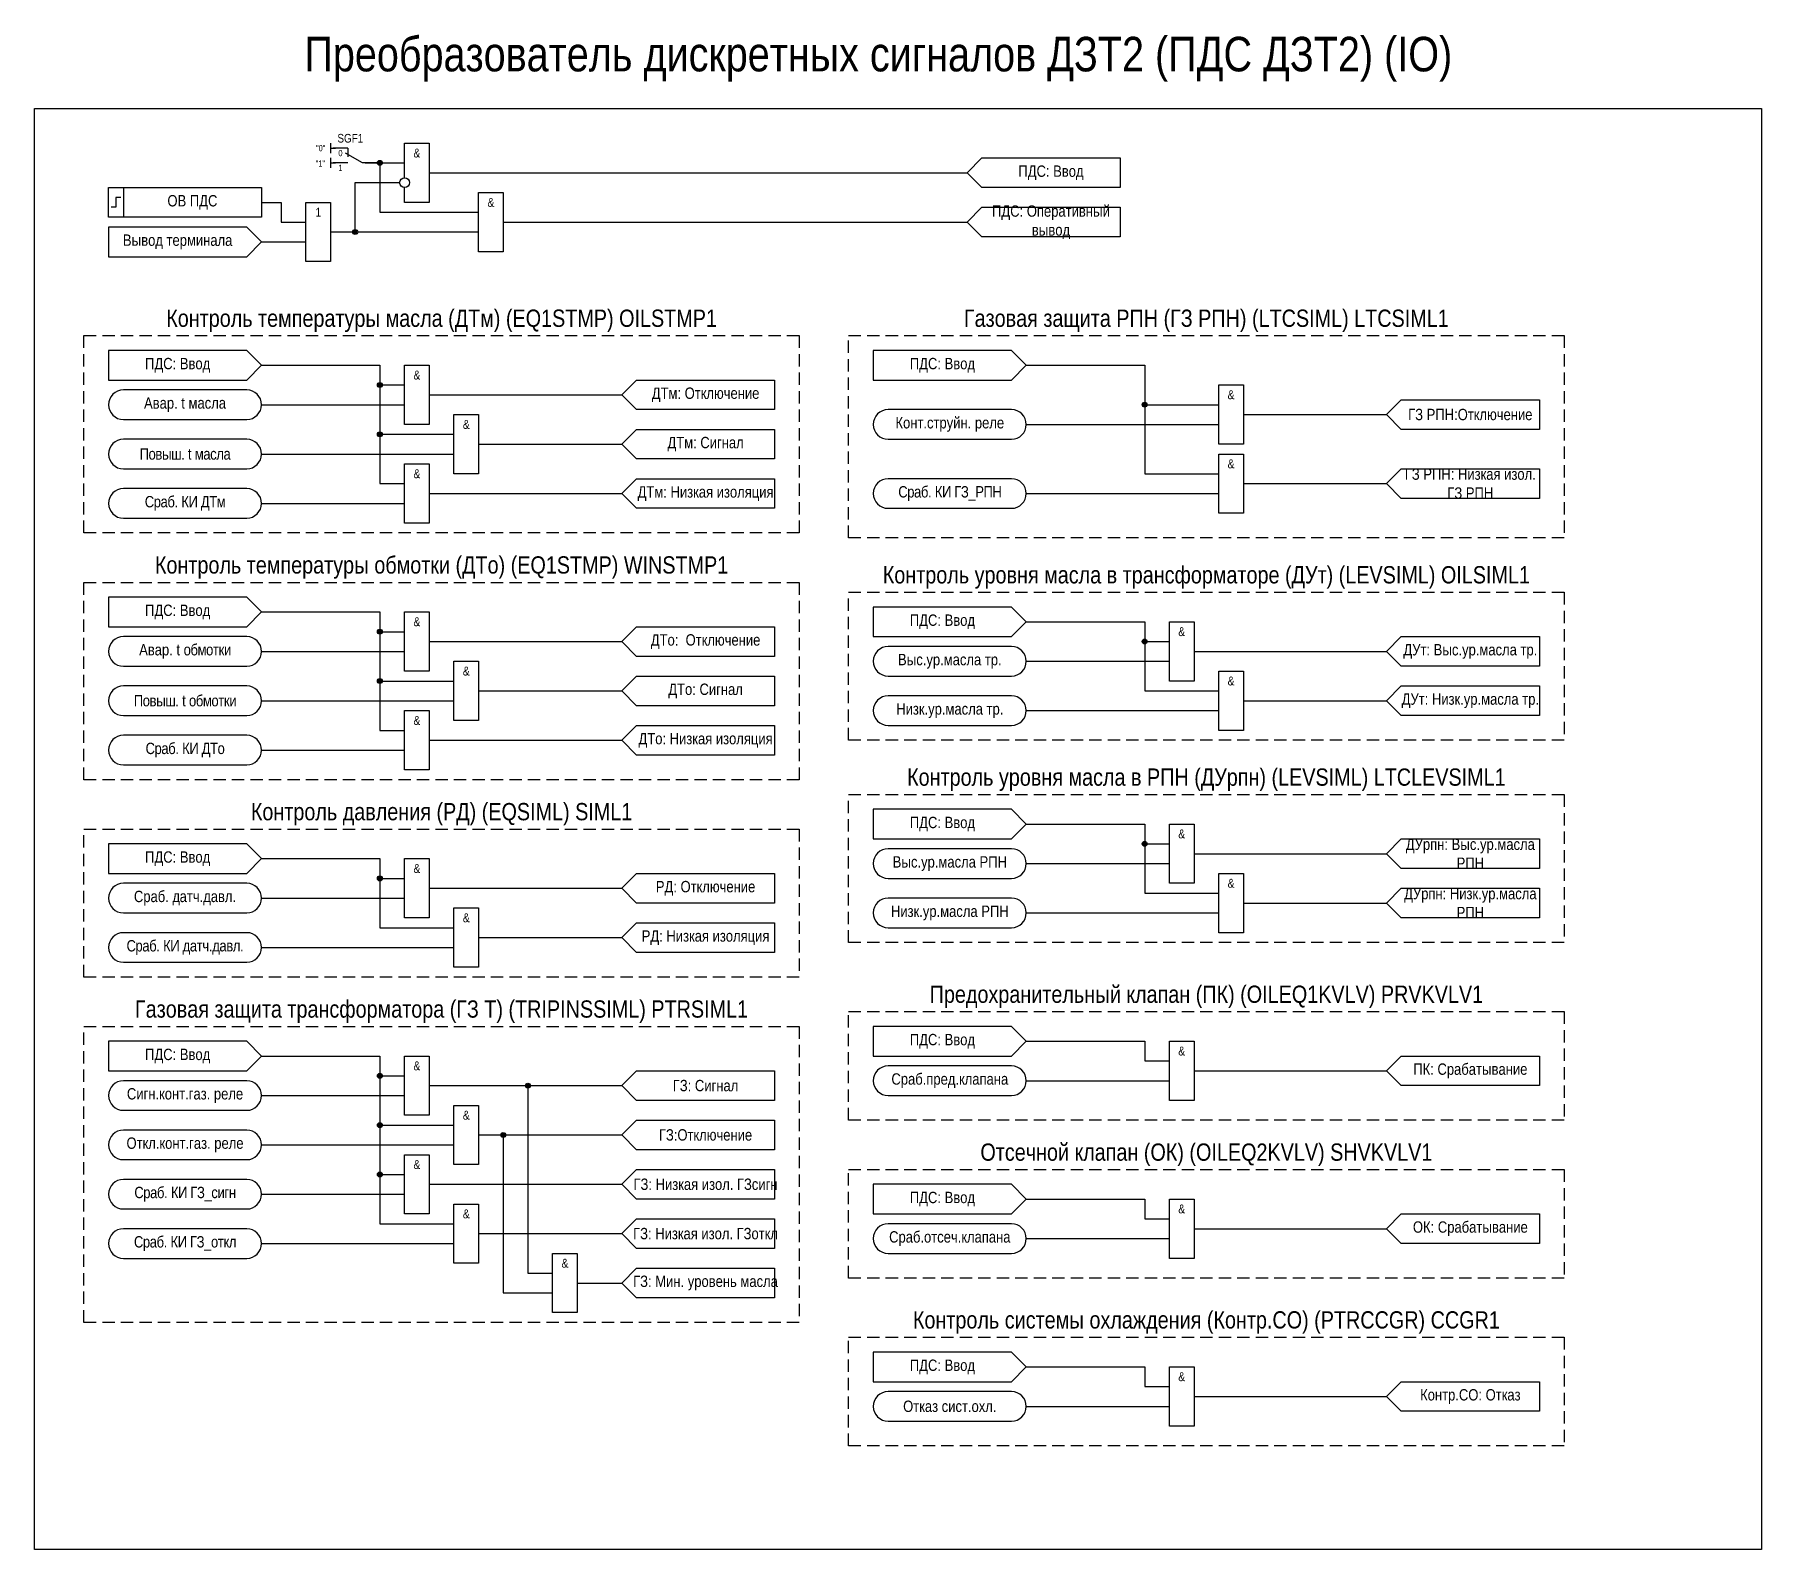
# Model space of a CAD drawing. Header units: millimetres. Extents: x -2270 to 418, y -112 to 561.
# Drawn here: x -2270 to -1920, y 0 to 307 of the extents above; entities that cross this region are included whole.
import ezdxf
from ezdxf.enums import TextEntityAlignment as Align

# ---------------------------------------------------------------- set-up
doc = ezdxf.new("R2010")
doc.units = ezdxf.units.MM
doc.linetypes.add('штриховая2', pattern=[0.375, 0.25, -0.125])
doc.layers.add('TEXT', color=7, linetype='Continuous', lineweight=25)
doc.layers.add('Основная', color=7, linetype='Continuous')
doc.styles.add('2.5_Gost_RD', font='ARIALN.TTF', dxfattribs={"height": 2.5})
doc.styles.add('3.5_Gost_RD', font='ARIALN.TTF', dxfattribs={"height": 3.5})
doc.styles.add('Вывод', font='ARIALN.TTF', dxfattribs={"height": 2.5})
doc.styles.add('Компонент', font='ARIALN.TTF', dxfattribs={"height": 3.5})

# ---------------------------------------------------------------- blocks, each defined once
blk = doc.blocks.new('Точка')
at = {"ltscale": 100}
h = blk.add_hatch(color=256, dxfattribs=at)
h.dxf.hatch_style = 1
edge = h.paths.add_edge_path()
edge.add_arc((0, 0), 0.5, 0, 360)
blk.add_circle((0, 0), 0.5, dxfattribs=at)
blk = doc.blocks.new('*U958')
at = {"layer": 'Основная', "color": 0}
blk.add_line((0, 0), (7, 4), dxfattribs=at)
at = {"layer": 'Основная', "ltscale": 0.35}
blk.add_line((6, 6), (6, 2.5), dxfattribs=at)
blk = doc.blocks.new('*U985')
at = {"layer": 'Основная', "color": 0}
for p, q in [((-3, 6), (-9, 6)), ((-3, 0), (-9, 0)), ((9, 0), (3, 0))]:
    blk.add_line(p, q, dxfattribs=at)
at = {"layer": 'Основная', "ltscale": 0.25, "xscale": -1}
blk.add_blockref('*U958', (3, 0), dxfattribs=at)
at = {"layer": 'Основная'}
for tag, height, style, p in [('В1', 2.5, 'Вывод', (-14, 6)), ('ОУ', 3.5, 'Компонент', (-2, 10)), ('В2', 2.5, 'Вывод', (-6, 4)), ('В3', 2.5, 'Вывод', (-6, -2))]:
    blk.add_attdef(tag, text='', height=height, dxfattribs=dict(at, style=style)).set_placement(p, align=Align.MIDDLE_CENTER)

msp = doc.modelspace()

# ---------------------------------------------------------------- linework, layer by layer
at = {"ltscale": 100}
for p, q in [((-2210, 285), (-2210, 283)), ((-2210, 284), (-2209, 284)), ((-2210, 282), (-2210, 280)), ((-2210, 281), (-2209, 281)), ((-2215, 269), (-2215, 269))]:
    msp.add_line(p, q, dxfattribs=at)
at = {"color": 3, "ltscale": 100}
msp.add_lwpolyline([(-2270, 292), (-1920, 292), (-1920, 0), (-2270, 0)], close=True, dxfattribs=at)
at = {"ltscale": 100}
for points in [[(-2195, 278), (-2195, 285), (-2190, 285), (-2190, 273), (-2195, 273), (-2195, 276)], [(-2203, 281), (-2195, 281)], [(-2203, 281), (-2200, 281), (-2200, 271), (-2180, 271)], [(-2081, 279), (-2078, 282), (-2050, 282), (-2050, 276), (-2078, 276), (-2081, 279)], [(-2210, 267), (-2205, 267), (-2205, 277), (-2196, 277)], [(-2190, 279), (-2081, 279)], [(-2224, 273), (-2220, 273), (-2220, 269), (-2215, 269)], [(-2081, 269), (-2078, 272), (-2050, 272), (-2050, 266), (-2078, 266), (-2081, 269)], [(-2210, 267), (-2180, 267)], [(-2175, 269), (-2081, 269)], [(-2224, 265), (-2215, 265)], [(-2224, 240), (-2200, 240), (-2200, 236), (-2195, 236)], [(-2224, 240), (-2200, 240), (-2200, 226), (-2185, 226)], [(-2224, 240), (-2200, 240), (-2200, 216), (-2195, 216)], [(-2069, 240), (-2045, 240), (-2045, 232), (-2030, 232)], [(-2069, 240), (-2045, 240), (-2045, 218), (-2030, 218)], [(-2151, 234), (-2148, 237), (-2120, 237), (-2120, 231), (-2148, 231), (-2151, 234)], [(-2224, 232), (-2195, 232)], [(-2190, 234), (-2151, 234)], [(-1996, 230), (-1993, 233), (-1965, 233), (-1965, 227), (-1993, 227), (-1996, 230)], [(-2069, 228), (-2030, 228)], [(-2025, 230), (-1996, 230)], [(-2180, 224), (-2151, 224)], [(-2151, 224), (-2148, 227), (-2120, 227), (-2120, 221), (-2148, 221), (-2151, 224)], [(-2224, 222), (-2185, 222)], [(-2151, 214), (-2148, 217), (-2120, 217), (-2120, 211), (-2148, 211), (-2151, 214)], [(-1996, 216), (-1993, 219), (-1965, 219), (-1965, 213), (-1993, 213), (-1996, 216)], [(-2190, 214), (-2151, 214)], [(-2069, 214), (-2030, 214)], [(-2025, 216), (-1996, 216)], [(-2224, 212), (-2195, 212)], [(-2224, 190), (-2200, 190), (-2200, 186), (-2195, 186)], [(-2224, 190), (-2200, 190), (-2200, 176), (-2185, 176)], [(-2224, 190), (-2200, 190), (-2200, 166), (-2195, 166)], [(-2151, 184), (-2148, 187), (-2120, 187), (-2120, 181), (-2148, 181), (-2151, 184)], [(-2069, 188), (-2045, 188), (-2045, 184), (-2040, 184)], [(-2069, 188), (-2045, 188), (-2045, 174), (-2030, 174)], [(-2224, 182), (-2195, 182)], [(-2190, 184), (-2151, 184)], [(-2035, 182), (-1996, 182)], [(-1996, 182), (-1993, 185), (-1965, 185), (-1965, 179), (-1993, 179), (-1996, 182)], [(-2069, 180), (-2040, 180)], [(-2151, 174), (-2148, 177), (-2120, 177), (-2120, 171), (-2148, 171), (-2151, 174)], [(-1996, 172), (-1993, 175), (-1965, 175), (-1965, 169), (-1993, 169), (-1996, 172)], [(-2224, 172), (-2185, 172)], [(-2180, 174), (-2151, 174)], [(-2025, 172), (-1996, 172)], [(-2069, 170), (-2030, 170)], [(-2151, 164), (-2148, 167), (-2120, 167), (-2120, 161), (-2148, 161), (-2151, 164)], [(-2224, 162), (-2195, 162)], [(-2190, 164), (-2151, 164)], [(-2069, 147), (-2045, 147), (-2045, 143), (-2040, 143)], [(-2069, 147), (-2045, 147), (-2045, 133), (-2030, 133)], [(-1996, 141), (-1993, 144), (-1965, 144), (-1965, 138), (-1993, 138), (-1996, 141)], [(-2224, 140), (-2200, 140), (-2200, 136), (-2195, 136)], [(-2224, 140), (-2200, 140), (-2200, 126), (-2185, 126)], [(-2035, 141), (-1996, 141)], [(-2151, 134), (-2148, 137), (-2120, 137), (-2120, 131), (-2148, 131), (-2151, 134)], [(-2069, 139), (-2040, 139)], [(-2190, 134), (-2151, 134)], [(-1996, 131), (-1993, 134), (-1965, 134), (-1965, 128), (-1993, 128), (-1996, 131)], [(-2224, 132), (-2195, 132)], [(-2025, 131), (-1996, 131)], [(-2151, 124), (-2148, 127), (-2120, 127), (-2120, 121), (-2148, 121), (-2151, 124)], [(-2069, 129), (-2030, 129)], [(-2180, 124), (-2151, 124)], [(-2224, 122), (-2185, 122)], [(-2069, 103), (-2045, 103), (-2045, 99), (-2040, 99)], [(-2224, 100), (-2200, 100), (-2200, 96), (-2195, 96)], [(-2224, 100), (-2200, 100), (-2200, 86), (-2185, 86)], [(-2224, 100), (-2200, 100), (-2200, 76), (-2195, 76)], [(-2224, 100), (-2200, 100), (-2200, 66), (-2185, 66)], [(-1996, 97), (-1993, 100), (-1965, 100), (-1965, 94), (-1993, 94), (-1996, 97)], [(-2151, 94), (-2148, 97), (-2120, 97), (-2120, 91), (-2148, 91), (-2151, 94)], [(-2069, 95), (-2040, 95)], [(-2035, 97), (-1996, 97)], [(-2224, 92), (-2195, 92)], [(-2190, 94), (-2151, 94)], [(-2190, 94), (-2170, 94), (-2170, 56), (-2165, 56)], [(-2180, 84), (-2151, 84)], [(-2180, 84), (-2175, 84), (-2175, 52), (-2165, 52)], [(-2151, 84), (-2148, 87), (-2120, 87), (-2120, 81), (-2148, 81), (-2151, 84)], [(-2224, 82), (-2185, 82)], [(-2151, 74), (-2148, 77), (-2120, 77), (-2120, 71), (-2148, 71), (-2151, 74)], [(-2190, 74), (-2151, 74)], [(-2224, 72), (-2195, 72)], [(-2069, 71), (-2045, 71), (-2045, 67), (-2040, 67)], [(-2151, 64), (-2148, 67), (-2120, 67), (-2120, 61), (-2148, 61), (-2151, 64)], [(-1996, 65), (-1993, 68), (-1965, 68), (-1965, 62), (-1993, 62), (-1996, 65)], [(-2180, 64), (-2151, 64)], [(-2069, 63), (-2040, 63)], [(-2035, 65), (-1996, 65)], [(-2224, 62), (-2185, 62)], [(-2151, 54), (-2148, 57), (-2120, 57), (-2120, 51), (-2148, 51), (-2151, 54)], [(-2160, 54), (-2151, 54)], [(-2069, 37), (-2045, 37), (-2045, 33), (-2040, 33)], [(-1996, 31), (-1993, 34), (-1965, 34), (-1965, 28), (-1993, 28), (-1996, 31)], [(-2069, 29), (-2040, 29)], [(-2035, 31), (-1996, 31)]]:
    msp.add_lwpolyline(points, dxfattribs=at)
for points in [[(-2255, 276), (-2224, 276), (-2224, 270), (-2255, 270)], [(-2255, 276), (-2252, 276), (-2252, 270), (-2255, 270)], [(-2215, 273), (-2210, 273), (-2210, 261), (-2215, 261)], [(-2180, 275), (-2175, 275), (-2175, 263), (-2180, 263)], [(-2255, 268), (-2255, 262), (-2227, 262), (-2224, 265), (-2227, 268)], [(-2255, 243), (-2255, 237), (-2227, 237), (-2224, 240), (-2227, 243)], [(-2100, 243), (-2100, 237), (-2072, 237), (-2069, 240), (-2072, 243)], [(-2195, 240), (-2190, 240), (-2190, 228), (-2195, 228)], [(-2030, 236), (-2025, 236), (-2025, 224), (-2030, 224)], [(-2185, 230), (-2180, 230), (-2180, 218), (-2185, 218)], [(-2030, 222), (-2025, 222), (-2025, 210), (-2030, 210)], [(-2195, 220), (-2190, 220), (-2190, 208), (-2195, 208)], [(-2255, 193), (-2255, 187), (-2227, 187), (-2224, 190), (-2227, 193)], [(-2195, 190), (-2190, 190), (-2190, 178), (-2195, 178)], [(-2100, 191), (-2100, 185), (-2072, 185), (-2069, 188), (-2072, 191)], [(-2040, 188), (-2035, 188), (-2035, 176), (-2040, 176)], [(-2185, 180), (-2180, 180), (-2180, 168), (-2185, 168)], [(-2030, 178), (-2025, 178), (-2025, 166), (-2030, 166)], [(-2195, 170), (-2190, 170), (-2190, 158), (-2195, 158)], [(-2100, 150), (-2100, 144), (-2072, 144), (-2069, 147), (-2072, 150)], [(-2040, 147), (-2035, 147), (-2035, 135), (-2040, 135)], [(-2255, 143), (-2255, 137), (-2227, 137), (-2224, 140), (-2227, 143)], [(-2195, 140), (-2190, 140), (-2190, 128), (-2195, 128)], [(-2030, 137), (-2025, 137), (-2025, 125), (-2030, 125)], [(-2185, 130), (-2180, 130), (-2180, 118), (-2185, 118)], [(-2100, 106), (-2100, 100), (-2072, 100), (-2069, 103), (-2072, 106)], [(-2255, 103), (-2255, 97), (-2227, 97), (-2224, 100), (-2227, 103)], [(-2040, 103), (-2035, 103), (-2035, 91), (-2040, 91)], [(-2195, 100), (-2190, 100), (-2190, 88), (-2195, 88)], [(-2185, 90), (-2180, 90), (-2180, 78), (-2185, 78)], [(-2195, 80), (-2190, 80), (-2190, 68), (-2195, 68)], [(-2100, 74), (-2100, 68), (-2072, 68), (-2069, 71), (-2072, 74)], [(-2185, 70), (-2180, 70), (-2180, 58), (-2185, 58)], [(-2040, 71), (-2035, 71), (-2035, 59), (-2040, 59)], [(-2165, 60), (-2160, 60), (-2160, 48), (-2165, 48)], [(-2100, 40), (-2100, 34), (-2072, 34), (-2069, 37), (-2072, 40)], [(-2040, 37), (-2035, 37), (-2035, 25), (-2040, 25)]]:
    msp.add_lwpolyline(points, close=True, dxfattribs=at)
at = {"lineweight": 30, "ltscale": 100}
msp.add_lwpolyline([(-2252.5, 274), (-2253.5, 274), (-2253.5, 272), (-2254.5, 272)], dxfattribs=at)
at = {"linetype": 'штриховая2', "ltscale": 10}
for points in [[(-2260, 246), (-2115, 246), (-2115, 206), (-2260, 206)], [(-2105, 246), (-1960, 246), (-1960, 205), (-2105, 205)], [(-2260, 196), (-2115, 196), (-2115, 156), (-2260, 156)], [(-2105, 194), (-1960, 194), (-1960, 164), (-2105, 164)], [(-2105, 153), (-1960, 153), (-1960, 123), (-2105, 123)], [(-2260, 146), (-2115, 146), (-2115, 116), (-2260, 116)], [(-2105, 109), (-1960, 109), (-1960, 87), (-2105, 87)], [(-2260, 106), (-2115, 106), (-2115, 46), (-2260, 46)], [(-2105, 77), (-1960, 77), (-1960, 55), (-2105, 55)], [(-2105, 43), (-1960, 43), (-1960, 21), (-2105, 21)]]:
    msp.add_lwpolyline(points, close=True, dxfattribs=at)
at = {"ltscale": 100}
for points in [[(-2252, 229), (-2227, 229, 1), (-2227, 235), (-2252, 235, 1)], [(-2097, 225), (-2072, 225, 1), (-2072, 231), (-2097, 231, 1)], [(-2252, 219), (-2227, 219, 1), (-2227, 225), (-2252, 225, 1)], [(-2097, 211), (-2072, 211, 1), (-2072, 217), (-2097, 217, 1)], [(-2252, 209), (-2227, 209, 1), (-2227, 215), (-2252, 215, 1)], [(-2252, 179), (-2227, 179, 1), (-2227, 185), (-2252, 185, 1)], [(-2097, 177), (-2072, 177, 1), (-2072, 183), (-2097, 183, 1)], [(-2252, 169), (-2227, 169, 1), (-2227, 175), (-2252, 175, 1)], [(-2097, 167), (-2072, 167, 1), (-2072, 173), (-2097, 173, 1)], [(-2252, 159), (-2227, 159, 1), (-2227, 165), (-2252, 165, 1)], [(-2097, 136), (-2072, 136, 1), (-2072, 142), (-2097, 142, 1)], [(-2252, 129), (-2227, 129, 1), (-2227, 135), (-2252, 135, 1)], [(-2097, 126), (-2072, 126, 1), (-2072, 132), (-2097, 132, 1)], [(-2252, 119), (-2227, 119, 1), (-2227, 125), (-2252, 125, 1)], [(-2097, 92), (-2072, 92, 1), (-2072, 98), (-2097, 98, 1)], [(-2252, 89), (-2227, 89, 1), (-2227, 95), (-2252, 95, 1)], [(-2252, 79), (-2227, 79, 1), (-2227, 85), (-2252, 85, 1)], [(-2252, 69), (-2227, 69, 1), (-2227, 75), (-2252, 75, 1)], [(-2252, 59), (-2227, 59, 1), (-2227, 65), (-2252, 65, 1)], [(-2097, 60), (-2072, 60, 1), (-2072, 66), (-2097, 66, 1)], [(-2097, 26), (-2072, 26, 1), (-2072, 32), (-2097, 32, 1)]]:
    msp.add_lwpolyline(points, format="xyb", close=True, dxfattribs=at)
msp.add_circle((-2195, 277), 1)

# ---------------------------------------------------------------- block references
for p in [(-2200, 281), (-2205, 267), (-2200, 236), (-2045, 232), (-2200, 226), (-2200, 186), (-2045, 184), (-2200, 176), (-2045, 143), (-2200, 136), (-2200, 96), (-2170, 94), (-2200, 86), (-2175, 84), (-2200, 76)]:
    msp.add_blockref('Точка', p, dxfattribs=at)
at = {"layer": 'Основная', "ltscale": 0.25, "xscale": 0.5, "yscale": 0.5, "zscale": 0.5}
msp.add_blockref('*U985', (-2205, 281), dxfattribs=at).add_auto_attribs({'ОУ': 'SGF1', 'В1': '"0"', 'В2': '0', 'В3': '1'})

# ---------------------------------------------------------------- texts
at = {"ltscale": 100, "attachment_point": 5}
for s, insert, char_height, width, style in [('{\\C3;Преобразователь дискретных сигналов ДЗТ2 (ПДС ДЗТ2) (IO)}', (-2099, 302), 7, 340, '3.5_Gost_RD'), ('&', (-2192.5, 283), 1.8, 5, '2.5_Gost_RD'), ('ПДС: Ввод', (-2064, 279), 2.3, 28, '2.5_Gost_RD'), ('&', (-2177.5, 273), 1.8, 5, '2.5_Gost_RD'), ('1', (-2212.5, 271), 1.8, 5, '2.5_Gost_RD'), ('ПДС: Оперативный вывод', (-2064, 269), 2.3, 28, '2.5_Gost_RD'), ('&', (-2192.5, 238), 1.8, 5, '2.5_Gost_RD'), ('ДТм: Отключение', (-2134, 234), 2.3, 28, '2.5_Gost_RD'), ('&', (-2027.5, 234), 1.8, 5, '2.5_Gost_RD'), ('\\A1;Авар. t масла', (-2239.5, 232), 2.3, 31, '2.5_Gost_RD'), ('ГЗ РПН:Отключение', (-1979, 230), 2.3, 28, '2.5_Gost_RD'), ('&', (-2182.5, 228), 1.8, 5, '2.5_Gost_RD'), ('\\A1;Конт.струйн. реле', (-2084.5, 228), 2.3, 31, '2.5_Gost_RD'), ('ДТм: Сигнал', (-2134, 224), 2.3, 28, '2.5_Gost_RD'), ('\\A1;{\\T0.95;Повыш. t масла }', (-2239.5, 222), 2.3, 31, '2.5_Gost_RD'), ('&', (-2027.5, 220), 1.8, 5, '2.5_Gost_RD'), ('&', (-2192.5, 218), 1.8, 5, '2.5_Gost_RD'), ('ГЗ РПН: Низкая изол. ГЗ РПН', (-1979, 216), 2.3, 28, '2.5_Gost_RD'), ('\\A1;{\\T0.95;Сраб. КИ ДТм}', (-2239.5, 212), 2.3, 31, '2.5_Gost_RD'), ('ДТм: Низкая изоляция', (-2134, 214), 2.3, 28, '2.5_Gost_RD'), ('\\A1;{\\T0.95;Сраб. КИ ГЗ_РПН}', (-2084.5, 214), 2.3, 31, '2.5_Gost_RD'), ('&', (-2192.5, 188), 1.8, 5, '2.5_Gost_RD'), ('ДТо:  Отключение', (-2134, 184), 2.3, 28, '2.5_Gost_RD'), ('&', (-2037.5, 186), 1.8, 5, '2.5_Gost_RD'), ('\\A1;Авар. t {\\T0.95;обмотки}', (-2239.5, 182), 2.3, 31, '2.5_Gost_RD'), ('ДУт: Выс.ур.масла тр.', (-1979, 182), 2.3, 28, '2.5_Gost_RD'), ('&', (-2182.5, 178), 1.8, 5, '2.5_Gost_RD'), ('\\A1;Выс.ур.масла тр.', (-2084.5, 180), 2.3, 31, '2.5_Gost_RD'), ('ДТо: Сигнал', (-2134, 174), 2.3, 28, '2.5_Gost_RD'), ('&', (-2027.5, 176), 1.8, 5, '2.5_Gost_RD'), ('\\A1;{\\T0.95;Повыш. t обмотки}', (-2239.5, 172), 2.3, 29.7748, '2.5_Gost_RD'), ('ДУт: Низк.ур.масла тр.', (-1979, 172), 2.3, 28, '2.5_Gost_RD'), ('&', (-2192.5, 168), 1.8, 5, '2.5_Gost_RD'), ('\\A1;Низк.ур.масла тр.', (-2084.5, 170), 2.3, 29.7748, '2.5_Gost_RD'), ('ДТо: Низкая изоляция ', (-2134, 164), 2.3, 28, '2.5_Gost_RD'), ('\\A1;{\\T0.95;Сраб. КИ ДТо}', (-2239.5, 162), 2.3, 31, '2.5_Gost_RD'), ('&', (-2037.5, 145), 1.8, 5, '2.5_Gost_RD'), ('ДУрпн: Выс.ур.масла РПН', (-1979, 141), 2.3, 28, '2.5_Gost_RD'), ('\\A1;Выс.ур.масла РПН', (-2084.5, 139), 2.3, 31, '2.5_Gost_RD'), ('&', (-2192.5, 138), 1.8, 5, '2.5_Gost_RD'), ('\\A1;Сраб. {\\T0.95;д}атч.давл.', (-2239.5, 132), 2.3, 31, '2.5_Gost_RD'), ('\\A1;РД: Отключение', (-2134, 134), 2.3, 28, '2.5_Gost_RD'), ('&', (-2027.5, 135), 1.8, 5, '2.5_Gost_RD'), ('ДУрпн: Низк.ур.масла РПН', (-1979, 131), 2.3, 28, '2.5_Gost_RD'), ('\\A1;Низк.ур.масла РПН', (-2084.5, 129), 2.3, 29.7748, '2.5_Gost_RD'), ('&', (-2182.5, 128), 1.8, 5, '2.5_Gost_RD'), ('\\A1;{\\T0.95;Сраб. КИ датч.давл.}', (-2239.5, 122), 2.3, 31, '2.5_Gost_RD'), ('РД: Низкая изоляция', (-2134, 124), 2.3, 28, '2.5_Gost_RD'), ('&', (-2037.5, 101), 1.8, 5, '2.5_Gost_RD'), ('&', (-2192.5, 98), 1.8, 5, '2.5_Gost_RD'), ('ПК: Срабатывание', (-1979, 97), 2.3, 28, '2.5_Gost_RD'), ('ГЗ: Сигнал', (-2134, 94), 2.3, 28, '2.5_Gost_RD'), ('\\A1;Сраб.пред.клапана', (-2084.5, 95), 2.3, 31, '2.5_Gost_RD'), ('\\A1;Сигн.конт.газ. реле', (-2239.5, 92), 2.3, 31, '2.5_Gost_RD'), ('&', (-2182.5, 88), 1.8, 5, '2.5_Gost_RD'), ('ГЗ:Отключение', (-2134, 84), 2.3, 28, '2.5_Gost_RD'), ('\\A1;Откл.конт.газ. реле', (-2239.5, 82), 2.3, 31, '2.5_Gost_RD'), ('&', (-2192.5, 78), 1.8, 5, '2.5_Gost_RD'), ('\\A1;{\\T0.95;Сраб. КИ ГЗ_сигн}', (-2239.5, 72), 2.3, 31, '2.5_Gost_RD'), ('ГЗ: Низкая изол. ГЗсигн', (-2134, 74), 2.3, 28, '2.5_Gost_RD'), ('&', (-2182.5, 68), 1.8, 5, '2.5_Gost_RD'), ('&', (-2037.5, 69), 1.8, 5, '2.5_Gost_RD'), ('ОК: Срабатывание', (-1979, 65), 2.3, 28, '2.5_Gost_RD'), ('\\A1;{\\T0.95;Сраб. КИ ГЗ_откл}', (-2239.5, 62), 2.3, 31, '2.5_Gost_RD'), ('ГЗ: Низкая изол. ГЗоткл', (-2134, 64), 2.3, 28, '2.5_Gost_RD'), ('\\A1;Сраб.отсеч.клапана', (-2084.5, 63), 2.3, 31, '2.5_Gost_RD'), ('&', (-2162.5, 58), 1.8, 5, '2.5_Gost_RD'), ('ГЗ: Мин. уровень масла ', (-2134, 54), 2.3, 28, '2.5_Gost_RD'), ('&', (-2037.5, 35), 1.8, 5, '2.5_Gost_RD'), ('Контр.СО: Отказ', (-1979, 31), 2.3, 28, '2.5_Gost_RD'), ('\\A1;Отказ сист.охл.', (-2084.5, 29), 2.3, 31, '2.5_Gost_RD')]:
    msp.add_mtext(s, dxfattribs=dict(at, insert=insert, char_height=char_height, width=width, style=style))
at = {"ltscale": 100, "insert": (-2213, 281.5), "char_height": 1.25, "attachment_point": 1, "style": '3.5_Gost_RD'}
msp.add_mtext_dynamic_manual_height_columns('"1"', width=2, gutter_width=17.5, heights=[0], dxfattribs=at)
at = {"color": 0, "ltscale": 100, "char_height": 2.3, "width": 28, "attachment_point": 5, "style": '2.5_Gost_RD'}
for s, insert in [('{\\C256;ОВ ПДС}', (-2238, 273)), ('{\\C256;Вывод терминала}', (-2241, 265))]:
    msp.add_mtext(s, dxfattribs=dict(at, insert=insert))
at = {"color": 30, "ltscale": 100, "char_height": 3.5, "width": 145, "attachment_point": 5, "style": '3.5_Gost_RD'}
for s, insert in [('Контроль температуры масла (ДТм) (EQ1STMP) {\\C6;OILSTMP1}', (-2187.5, 249)), ('Газовая защита РПН (ГЗ РПН) (LTCSIML) {\\C6;LTCSIML1}', (-2032.5, 249)), ('Контроль температуры обмотки (ДТо) (EQ1STMP) {\\C6;WINSTMP1}', (-2187.5, 199)), ('Контроль уровня масла в трансформаторе (ДУт) (LEVSIML) {\\C6;OILSIML1}', (-2032.5, 197)), ('Контроль уровня масла в РПН (ДУрпн) (LEVSIML) {\\C6;LTCLEVSIML1}', (-2032.5, 156)), ('\\pt262.5;Контроль давления (РД) (EQSIML) {\\C6;SIML1}', (-2187.5, 149)), ('Предохранительный клапан (ПК) (OILEQ1KVLV) {\\C6;PRVKVLV1}', (-2032.5, 112)), ('Газовая защита трансформатора (ГЗ T) (TRIPINSSIML) {\\C6;PTRSIML1}', (-2187.5, 109)), ('Отсечной клапан (ОК) (OILEQ2KVLV) {\\C6;SHVKVLV1}', (-2032.5, 80)), ('Контроль системы охлаждения (Контр.СО) (PTRCCGR) {\\C6;CCGR1}', (-2032.5, 46))]:
    msp.add_mtext(s, dxfattribs=dict(at, insert=insert))
at = {"layer": 'TEXT', "ltscale": 100, "char_height": 2.3, "width": 28, "attachment_point": 5, "style": '2.5_Gost_RD'}
for insert in [(-2241, 240), (-2086, 240), (-2241, 190), (-2086, 188), (-2086, 147), (-2241, 140), (-2241, 100), (-2086, 103), (-2086, 71), (-2086, 37)]:
    msp.add_mtext('ПДС: Ввод', dxfattribs=dict(at, insert=insert))

doc.saveas('drawing.dxf')
